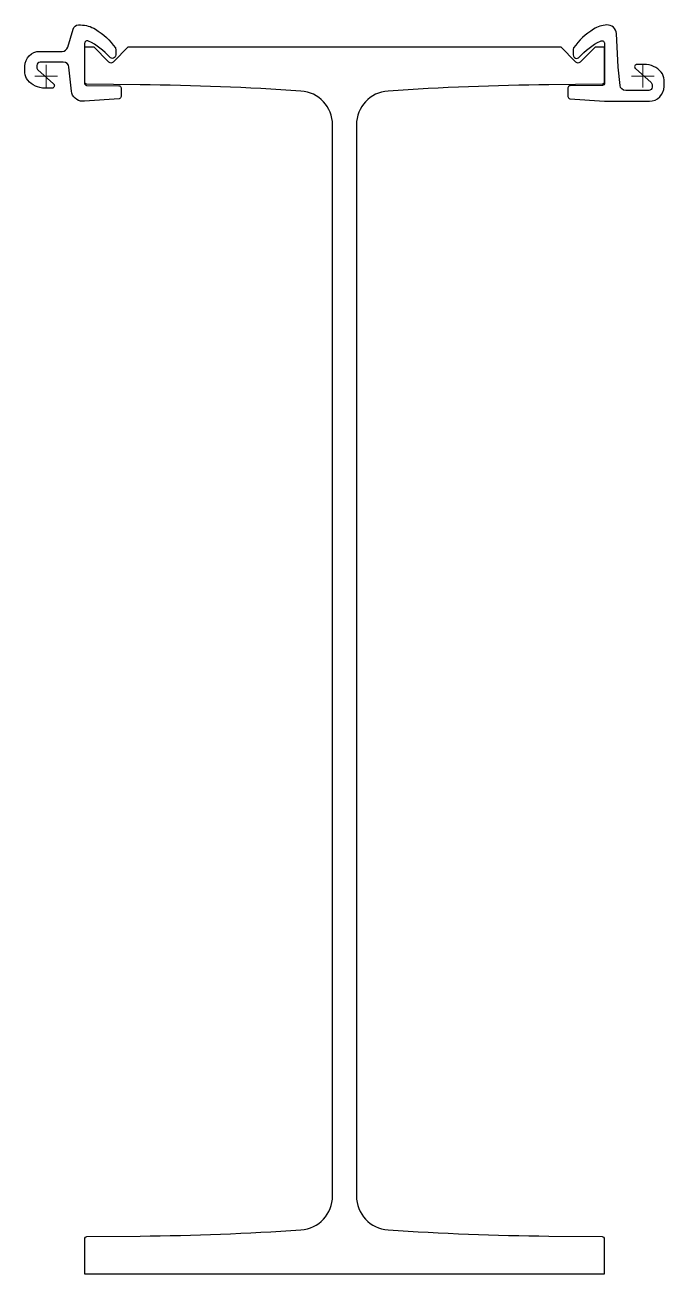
# Model space of a CAD drawing. Header units: millimetres. Extents: x -19 to 546, y -1057 to 45.
import ezdxf

# ---------------------------------------------------------------- set-up
doc = ezdxf.new("R2010")
doc.units = ezdxf.units.MM
doc.layers.get('0').update_dxf_attribs({"lineweight": 25})
doc.layers.add('ref', color=252, linetype='Continuous', lineweight=5)

msp = doc.modelspace()

# ---------------------------------------------------------------- linework, layer by layer
for points in [[(15.1, 12.5), (-5.3, 12.5, 0.414214), (-8.3, 9.5), (-8.3, 7.9, 0.212557), (-7.3, 5.6), (6.5, -6.8, -0.687281), (5.1, -10.5), (-1.2, -10.5, -0.219232), (-16.3, -3.5, -0.17875), (-18.8, 3), (-18.8, 9, -0.414214), (-5.8, 22), (14.2, 22, 0.333275), (19, 25.6), (23.7, 41.7, -0.333275), (28.5, 45.3), (30.4, 45.3, -0.138828), (43.5, 41.6, -0.101419), (61.1, 25.1, -0.154901), (61.4, 23.9), (61.4, 18.8, -0.690242), (56.2, 16.8, 0.09958), (37.3, 31.1, 0.552674), (33.8, 28.8), (33.8, -6, 0.411513), (35.7, -8), (64.3, -8.3, -0.411513), (66.2, -10.3), (66.2, -17.8, -0.393668), (64.4, -19.8), (33.8, -22), (32.2, -22, -0.384759), (22.3, -13), (20.1, 8, 0.384759)], [(545.8, -3, 0.17875), (543.3, 3.5, 0.219232), (528.2, 10.5), (521.9, 10.5, 0.687281), (520.5, 6.8), (534.3, -5.6, -0.212557), (535.2, -7.9), (535.2, -9.5, -0.414214), (532.2, -12.5), (511.9, -12.5, -0.384759), (506.9, -8), (505.3, 8), (503.7, 37.7, 0.414317), (495.2, 45.3, 0.125113), (483.5, 41.6, 0.101419), (465.9, 25.1, 0.154901), (465.6, 23.9), (465.6, 18.8, 0.690297), (470.8, 16.8, -0.099617), (489.7, 31.1, -0.552674), (493.3, 28.8), (493.3, -6, -0.411513), (491.3, -8), (462.7, -8.3, 0.411513), (460.8, -10.3), (460.8, -17.8, 0.393668), (462.6, -19.8), (493.3, -22), (532.8, -22, 0.414214), (545.8, -9)]]:
    msp.add_lwpolyline(points, format="xyb", close=True)
at = {"elevation": 0}
msp.add_lwpolyline([(36, -7, -0.411288), (34, -5), (34, 26), (42, 26), (55.1, 12.8, 0.414214), (59.4, 12.8), (72.5, 26), (454.5, 26), (467.6, 12.8, 0.414214), (471.9, 12.8), (485.1, 26), (493, 26), (493, -5, -0.411288), (491, -7), (444, -7.5, 0.014216), (302, -13, 0.394764), (274, -42.9), (274, -988.5, 0.394764), (302, -1018.4, 0.014216), (444, -1023.9), (491, -1024.4, -0.411288), (493, -1026.4), (493, -1057.4), (34, -1057.4), (34, -1026.4, -0.411288), (36, -1024.4), (83, -1023.9, 0.014216), (225, -1018.4, 0.394764), (253, -988.5), (253, -42.9, 0.394764), (225, -13, 0.014216), (83, -7.5)], format="xyb", close=True, dxfattribs=at)
at = {"layer": 'ref'}
for p, q in [((10, 0), (-10, 0)), ((0, -10), (0, 10)), ((527, 10), (527, -10)), ((517, 0), (537, 0))]:
    msp.add_line(p, q, dxfattribs=at)

doc.saveas('drawing.dxf')
